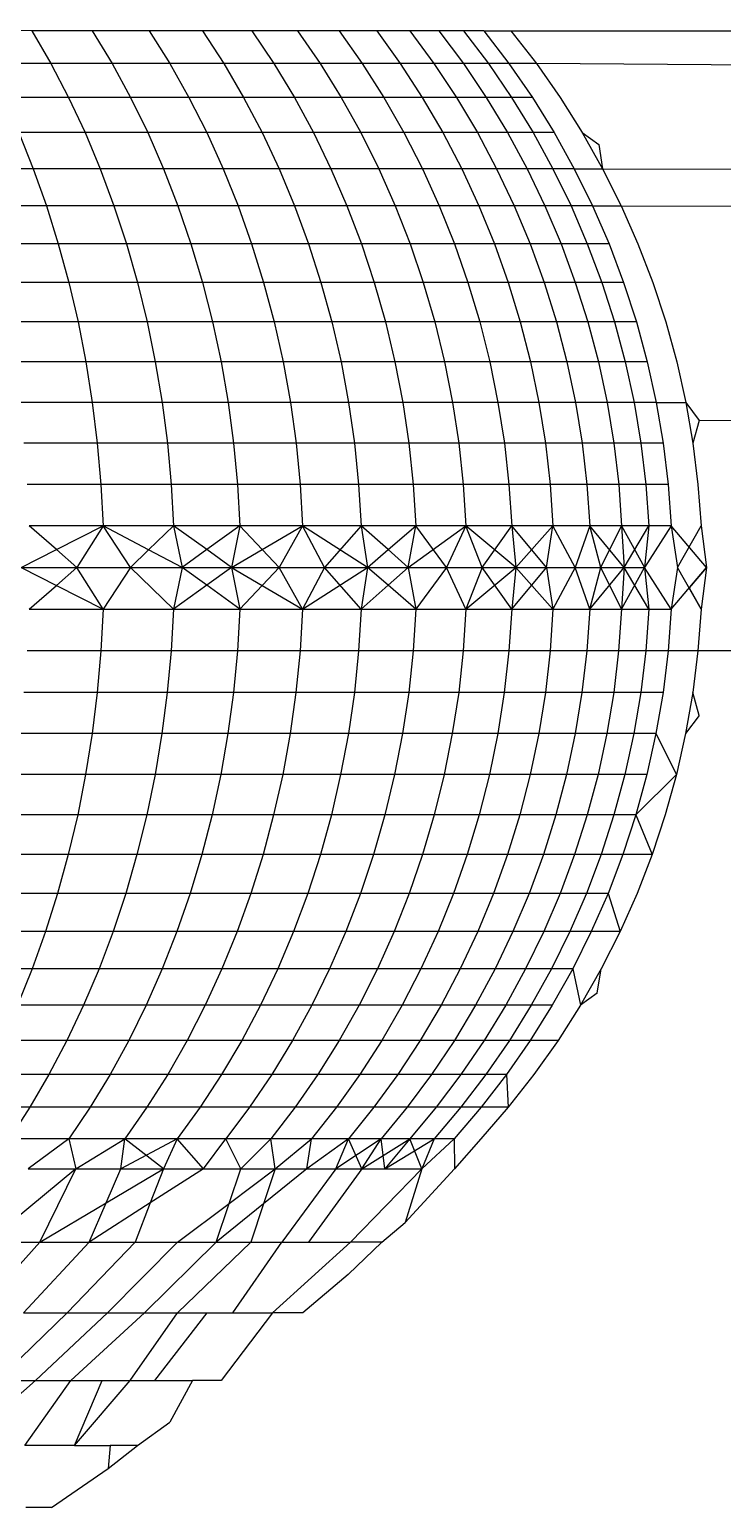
# Model space of a CAD drawing. Header units: inches. Extents: x 17 to 4615, y 5 to 3256.
# Drawn here: x 1644.544 to 1645.445, y 2594.631 to 2596.552 of the extents above; entities that cross this region are included whole.
import ezdxf

# ---------------------------------------------------------------- set-up
doc = ezdxf.new("R2010")
doc.units = ezdxf.units.IN
doc.header["$MEASUREMENT"] = 0

msp = doc.modelspace()

# ---------------------------------------------------------------- linework, layer by layer
for p, q in [((1644.5475, 2596.5505), (1644.4824, 2596.5523)), ((1644.5475, 2596.5505), (1644.5721, 2596.508)), ((1644.626, 2596.5505), (1644.5475, 2596.5505)), ((1644.626, 2596.5505), (1644.6517, 2596.508)), ((1644.7, 2596.5505), (1644.626, 2596.5505)), ((1644.7, 2596.5505), (1644.7266, 2596.508)), ((1644.7692, 2596.5505), (1644.7, 2596.5505)), ((1644.7692, 2596.5505), (1644.7968, 2596.508)), ((1644.8335, 2596.5505), (1644.7692, 2596.5505)), ((1644.8335, 2596.5505), (1644.862, 2596.508)), ((1644.8928, 2596.5505), (1644.8335, 2596.5505)), ((1644.8928, 2596.5505), (1644.9221, 2596.508)), ((1644.9468, 2596.5505), (1644.8928, 2596.5505)), ((1644.9468, 2596.5505), (1644.9768, 2596.508)), ((1644.9956, 2596.5505), (1644.9468, 2596.5505)), ((1644.9956, 2596.5505), (1645.0262, 2596.508)), ((1645.0388, 2596.5505), (1644.9956, 2596.5505)), ((1645.0388, 2596.5505), (1645.0701, 2596.508)), ((1645.0765, 2596.5505), (1645.0388, 2596.5505)), ((1645.0765, 2596.5505), (1645.1083, 2596.508)), ((1645.1086, 2596.5505), (1645.0765, 2596.5505)), ((1645.1086, 2596.5505), (1645.1408, 2596.508)), ((1645.135, 2596.5505), (1645.1086, 2596.5505)), ((1645.135, 2596.5505), (1645.1675, 2596.508)), ((1645.135, 2596.5505), (1645.1702, 2596.5505)), ((1645.1702, 2596.5505), (1647.6324, 2596.5523)), ((1645.1702, 2596.5505), (1645.2033, 2596.508)), ((1644.5721, 2596.508), (1644.488, 2596.508)), ((1644.5721, 2596.508), (1644.5951, 2596.4639)), ((1644.6517, 2596.508), (1644.5721, 2596.508)), ((1644.6517, 2596.508), (1644.6757, 2596.4639)), ((1644.7266, 2596.508), (1644.6517, 2596.508)), ((1644.7266, 2596.508), (1644.7516, 2596.4639)), ((1644.7968, 2596.508), (1644.7266, 2596.508)), ((1644.7968, 2596.508), (1644.8226, 2596.4639)), ((1644.862, 2596.508), (1644.7968, 2596.508)), ((1644.862, 2596.508), (1644.8886, 2596.4639)), ((1644.9221, 2596.508), (1644.862, 2596.508)), ((1644.9221, 2596.508), (1644.9494, 2596.4639)), ((1644.9768, 2596.508), (1644.9221, 2596.508)), ((1644.9768, 2596.508), (1645.0049, 2596.4639)), ((1645.0262, 2596.508), (1644.9768, 2596.508)), ((1645.0262, 2596.508), (1645.0549, 2596.4639)), ((1645.0701, 2596.508), (1645.0262, 2596.508)), ((1645.0701, 2596.508), (1645.0993, 2596.4639)), ((1645.1083, 2596.508), (1645.0701, 2596.508)), ((1645.1083, 2596.508), (1645.138, 2596.4639)), ((1645.1408, 2596.508), (1645.1083, 2596.508)), ((1645.1408, 2596.508), (1645.1709, 2596.4639)), ((1645.1675, 2596.508), (1645.1408, 2596.508)), ((1645.1675, 2596.508), (1645.198, 2596.4639)), ((1645.2033, 2596.508), (1645.1675, 2596.508)), ((1645.2033, 2596.508), (1645.2342, 2596.4639)), ((1647.6324, 2596.4914), (1645.2033, 2596.508)), ((1644.5951, 2596.4639), (1644.51, 2596.4639)), ((1644.5951, 2596.4639), (1644.6165, 2596.4183)), ((1644.6757, 2596.4639), (1644.5951, 2596.4639)), ((1644.6757, 2596.4639), (1644.698, 2596.4183)), ((1644.7516, 2596.4639), (1644.6757, 2596.4639)), ((1644.7516, 2596.4639), (1644.7748, 2596.4183)), ((1644.8226, 2596.4639), (1644.7516, 2596.4639)), ((1644.8226, 2596.4639), (1644.8466, 2596.4183)), ((1644.8886, 2596.4639), (1644.8226, 2596.4639)), ((1644.8886, 2596.4639), (1644.9134, 2596.4183)), ((1644.9494, 2596.4639), (1644.8886, 2596.4639)), ((1644.9494, 2596.4639), (1644.9749, 2596.4183)), ((1645.0049, 2596.4639), (1644.9494, 2596.4639)), ((1645.0049, 2596.4639), (1645.031, 2596.4183)), ((1645.0549, 2596.4639), (1645.0049, 2596.4639)), ((1645.0549, 2596.4639), (1645.0816, 2596.4183)), ((1645.0993, 2596.4639), (1645.0549, 2596.4639)), ((1645.0993, 2596.4639), (1645.1265, 2596.4183)), ((1645.138, 2596.4639), (1645.0993, 2596.4639)), ((1645.138, 2596.4639), (1645.1657, 2596.4183)), ((1645.1709, 2596.4639), (1645.138, 2596.4639)), ((1645.1709, 2596.4639), (1645.199, 2596.4183)), ((1645.198, 2596.4639), (1645.1709, 2596.4639)), ((1645.198, 2596.4639), (1645.2263, 2596.4183)), ((1645.2342, 2596.4639), (1645.2629, 2596.4183)), ((1644.5304, 2596.4183), (1644.5492, 2596.3713)), ((1644.6165, 2596.4183), (1644.5304, 2596.4183)), ((1644.6165, 2596.4183), (1644.6361, 2596.3713)), ((1644.698, 2596.4183), (1644.6165, 2596.4183)), ((1644.698, 2596.4183), (1644.7185, 2596.3713)), ((1644.7748, 2596.4183), (1644.698, 2596.4183)), ((1644.7748, 2596.4183), (1644.7961, 2596.3713)), ((1644.8466, 2596.4183), (1644.7748, 2596.4183)), ((1644.8466, 2596.4183), (1644.8687, 2596.3713)), ((1644.9134, 2596.4183), (1644.8466, 2596.4183)), ((1644.9134, 2596.4183), (1644.9362, 2596.3713)), ((1644.9749, 2596.4183), (1644.9134, 2596.4183)), ((1644.9749, 2596.4183), (1644.9984, 2596.3713)), ((1645.031, 2596.4183), (1644.9749, 2596.4183)), ((1645.031, 2596.4183), (1645.0551, 2596.3713)), ((1645.0816, 2596.4183), (1645.031, 2596.4183)), ((1645.0816, 2596.4183), (1645.1062, 2596.3713)), ((1645.1265, 2596.4183), (1645.0816, 2596.4183)), ((1645.1265, 2596.4183), (1645.1515, 2596.3713)), ((1645.1657, 2596.4183), (1645.1265, 2596.4183)), ((1645.1657, 2596.4183), (1645.1911, 2596.3713)), ((1645.199, 2596.4183), (1645.1657, 2596.4183)), ((1645.199, 2596.4183), (1645.2247, 2596.3713)), ((1645.2263, 2596.4183), (1645.199, 2596.4183)), ((1645.2263, 2596.4183), (1645.2524, 2596.3713)), ((1645.2629, 2596.4183), (1645.2893, 2596.3713)), ((1645.2629, 2596.4183), (1645.2843, 2596.4028)), ((1645.2843, 2596.4028), (1645.2893, 2596.3713)), ((1644.5492, 2596.3713), (1644.4579, 2596.3713)), ((1644.5492, 2596.3713), (1644.5664, 2596.3232)), ((1644.6361, 2596.3713), (1644.5492, 2596.3713)), ((1644.6361, 2596.3713), (1644.6541, 2596.3232)), ((1644.7185, 2596.3713), (1644.6361, 2596.3713)), ((1644.7185, 2596.3713), (1644.7373, 2596.3232)), ((1644.7961, 2596.3713), (1644.7185, 2596.3713)), ((1644.7961, 2596.3713), (1644.8156, 2596.3232)), ((1644.8687, 2596.3713), (1644.7961, 2596.3713)), ((1644.8687, 2596.3713), (1644.8889, 2596.3232)), ((1644.9362, 2596.3713), (1644.8687, 2596.3713)), ((1644.9362, 2596.3713), (1644.957, 2596.3232)), ((1644.9984, 2596.3713), (1644.9362, 2596.3713)), ((1644.9984, 2596.3713), (1645.0198, 2596.3232)), ((1645.0551, 2596.3713), (1644.9984, 2596.3713)), ((1645.0551, 2596.3713), (1645.077, 2596.3232)), ((1645.1062, 2596.3713), (1645.0551, 2596.3713)), ((1645.1062, 2596.3713), (1645.1286, 2596.3232)), ((1645.1515, 2596.3713), (1645.1062, 2596.3713)), ((1645.1515, 2596.3713), (1645.1744, 2596.3232)), ((1645.1911, 2596.3713), (1645.1515, 2596.3713)), ((1645.1911, 2596.3713), (1645.2143, 2596.3232)), ((1645.2247, 2596.3713), (1645.1911, 2596.3713)), ((1645.2247, 2596.3713), (1645.2483, 2596.3232)), ((1645.2524, 2596.3713), (1645.2247, 2596.3713)), ((1645.2524, 2596.3713), (1645.2762, 2596.3232)), ((1645.2524, 2596.3713), (1645.2893, 2596.3713)), ((1645.2893, 2596.3713), (1645.3135, 2596.3232)), ((1645.2893, 2596.3713), (1647.6324, 2596.3646)), ((1644.5664, 2596.3232), (1644.4742, 2596.3232)), ((1644.5664, 2596.3232), (1644.5818, 2596.2738)), ((1644.6541, 2596.3232), (1644.5664, 2596.3232)), ((1644.6541, 2596.3232), (1644.6703, 2596.2738)), ((1644.7373, 2596.3232), (1644.6541, 2596.3232)), ((1644.7373, 2596.3232), (1644.7542, 2596.2738)), ((1644.8156, 2596.3232), (1644.7373, 2596.3232)), ((1644.8156, 2596.3232), (1644.8331, 2596.2738)), ((1644.8889, 2596.3232), (1644.8156, 2596.3232)), ((1644.8889, 2596.3232), (1644.9071, 2596.2738)), ((1644.957, 2596.3232), (1644.8889, 2596.3232)), ((1644.957, 2596.3232), (1644.9757, 2596.2738)), ((1645.0198, 2596.3232), (1644.957, 2596.3232)), ((1645.0198, 2596.3232), (1645.039, 2596.2738)), ((1645.077, 2596.3232), (1645.0198, 2596.3232)), ((1645.077, 2596.3232), (1645.0968, 2596.2738)), ((1645.1286, 2596.3232), (1645.077, 2596.3232)), ((1645.1286, 2596.3232), (1645.1488, 2596.2738)), ((1645.1744, 2596.3232), (1645.1286, 2596.3232)), ((1645.1744, 2596.3232), (1645.195, 2596.2738)), ((1645.2143, 2596.3232), (1645.1744, 2596.3232)), ((1645.2143, 2596.3232), (1645.2352, 2596.2738)), ((1645.2483, 2596.3232), (1645.2143, 2596.3232)), ((1645.2483, 2596.3232), (1645.2694, 2596.2738)), ((1645.2762, 2596.3232), (1645.2483, 2596.3232)), ((1645.2762, 2596.3232), (1645.2976, 2596.2738)), ((1645.2762, 2596.3232), (1645.3135, 2596.3232)), ((1645.3135, 2596.3232), (1645.3352, 2596.2738)), ((1645.3135, 2596.3232), (1647.6324, 2596.318)), ((1644.5818, 2596.2738), (1644.4888, 2596.2738)), ((1644.5818, 2596.2738), (1644.5955, 2596.2235)), ((1644.6703, 2596.2738), (1644.5818, 2596.2738)), ((1644.6703, 2596.2738), (1644.6847, 2596.2235)), ((1644.7542, 2596.2738), (1644.6703, 2596.2738)), ((1644.7542, 2596.2738), (1644.7692, 2596.2235)), ((1644.8331, 2596.2738), (1644.7542, 2596.2738)), ((1644.8331, 2596.2738), (1644.8487, 2596.2235)), ((1644.9071, 2596.2738), (1644.8331, 2596.2738)), ((1644.9071, 2596.2738), (1644.9232, 2596.2235)), ((1644.9757, 2596.2738), (1644.9071, 2596.2738)), ((1644.9757, 2596.2738), (1644.9924, 2596.2235)), ((1645.039, 2596.2738), (1644.9757, 2596.2738)), ((1645.039, 2596.2738), (1645.0561, 2596.2235)), ((1645.0968, 2596.2738), (1645.039, 2596.2738)), ((1645.0968, 2596.2738), (1645.1143, 2596.2235)), ((1645.1488, 2596.2738), (1645.0968, 2596.2738)), ((1645.1488, 2596.2738), (1645.1667, 2596.2235)), ((1645.195, 2596.2738), (1645.1488, 2596.2738)), ((1645.195, 2596.2738), (1645.2132, 2596.2235)), ((1645.2352, 2596.2738), (1645.195, 2596.2738)), ((1645.2352, 2596.2738), (1645.2538, 2596.2235)), ((1645.2694, 2596.2738), (1645.2352, 2596.2738)), ((1645.2694, 2596.2738), (1645.2883, 2596.2235)), ((1645.2976, 2596.2738), (1645.2694, 2596.2738)), ((1645.2976, 2596.2738), (1645.3166, 2596.2235)), ((1645.3352, 2596.2738), (1645.3546, 2596.2235)), ((1644.5955, 2596.2235), (1644.5019, 2596.2235)), ((1644.5955, 2596.2235), (1644.6075, 2596.1723)), ((1644.6847, 2596.2235), (1644.5955, 2596.2235)), ((1644.6847, 2596.2235), (1644.6972, 2596.1723)), ((1644.7692, 2596.2235), (1644.6847, 2596.2235)), ((1644.7692, 2596.2235), (1644.7823, 2596.1723)), ((1644.8487, 2596.2235), (1644.7692, 2596.2235)), ((1644.8487, 2596.2235), (1644.8623, 2596.1723)), ((1644.9232, 2596.2235), (1644.8487, 2596.2235)), ((1644.9232, 2596.2235), (1644.9373, 2596.1723)), ((1644.9924, 2596.2235), (1644.9232, 2596.2235)), ((1644.9924, 2596.2235), (1645.0069, 2596.1723)), ((1645.0561, 2596.2235), (1644.9924, 2596.2235)), ((1645.0561, 2596.2235), (1645.0711, 2596.1723)), ((1645.1143, 2596.2235), (1645.0561, 2596.2235)), ((1645.1143, 2596.2235), (1645.1296, 2596.1723)), ((1645.1667, 2596.2235), (1645.1143, 2596.2235)), ((1645.1667, 2596.2235), (1645.1823, 2596.1723)), ((1645.2132, 2596.2235), (1645.1667, 2596.2235)), ((1645.2132, 2596.2235), (1645.2292, 2596.1723)), ((1645.2538, 2596.2235), (1645.2132, 2596.2235)), ((1645.2538, 2596.2235), (1645.27, 2596.1723)), ((1645.2883, 2596.2235), (1645.2538, 2596.2235)), ((1645.2883, 2596.2235), (1645.3047, 2596.1723)), ((1645.3166, 2596.2235), (1645.2883, 2596.2235)), ((1645.3166, 2596.2235), (1645.3332, 2596.1723)), ((1645.3546, 2596.2235), (1645.3714, 2596.1723)), ((1644.6075, 2596.1723), (1644.5133, 2596.1723)), ((1644.6075, 2596.1723), (1644.6177, 2596.1203)), ((1644.6972, 2596.1723), (1644.6075, 2596.1723)), ((1644.6972, 2596.1723), (1644.7079, 2596.1203)), ((1644.7823, 2596.1723), (1644.6972, 2596.1723)), ((1644.7823, 2596.1723), (1644.7934, 2596.1203)), ((1644.8623, 2596.1723), (1644.7823, 2596.1723)), ((1644.8623, 2596.1723), (1644.8739, 2596.1203)), ((1644.9373, 2596.1723), (1644.8623, 2596.1723)), ((1644.9373, 2596.1723), (1644.9493, 2596.1203)), ((1645.0069, 2596.1723), (1644.9373, 2596.1723)), ((1645.0069, 2596.1723), (1645.0193, 2596.1203)), ((1645.0711, 2596.1723), (1645.0069, 2596.1723)), ((1645.0711, 2596.1723), (1645.0838, 2596.1203)), ((1645.1296, 2596.1723), (1645.0711, 2596.1723)), ((1645.1296, 2596.1723), (1645.1426, 2596.1203)), ((1645.1823, 2596.1723), (1645.1296, 2596.1723)), ((1645.1823, 2596.1723), (1645.1956, 2596.1203)), ((1645.2292, 2596.1723), (1645.1823, 2596.1723)), ((1645.2292, 2596.1723), (1645.2427, 2596.1203)), ((1645.27, 2596.1723), (1645.2292, 2596.1723)), ((1645.27, 2596.1723), (1645.2838, 2596.1203)), ((1645.3047, 2596.1723), (1645.27, 2596.1723)), ((1645.3047, 2596.1723), (1645.3187, 2596.1203)), ((1645.3332, 2596.1723), (1645.3047, 2596.1723)), ((1645.3332, 2596.1723), (1645.3473, 2596.1203)), ((1645.3714, 2596.1723), (1645.3857, 2596.1203)), ((1644.6177, 2596.1203), (1644.5229, 2596.1203)), ((1644.6177, 2596.1203), (1644.626, 2596.0677)), ((1644.7079, 2596.1203), (1644.6177, 2596.1203)), ((1644.7079, 2596.1203), (1644.7167, 2596.0677)), ((1644.7934, 2596.1203), (1644.7079, 2596.1203)), ((1644.7934, 2596.1203), (1644.8025, 2596.0677)), ((1644.8739, 2596.1203), (1644.7934, 2596.1203)), ((1644.8739, 2596.1203), (1644.8834, 2596.0677)), ((1644.9493, 2596.1203), (1644.8739, 2596.1203)), ((1644.9493, 2596.1203), (1644.9591, 2596.0677)), ((1645.0193, 2596.1203), (1644.9493, 2596.1203)), ((1645.0193, 2596.1203), (1645.0294, 2596.0677)), ((1645.0838, 2596.1203), (1645.0193, 2596.1203)), ((1645.0838, 2596.1203), (1645.0942, 2596.0677)), ((1645.1426, 2596.1203), (1645.0838, 2596.1203)), ((1645.1426, 2596.1203), (1645.1533, 2596.0677)), ((1645.1956, 2596.1203), (1645.1426, 2596.1203)), ((1645.1956, 2596.1203), (1645.2066, 2596.0677)), ((1645.2427, 2596.1203), (1645.1956, 2596.1203)), ((1645.2427, 2596.1203), (1645.2539, 2596.0677)), ((1645.2838, 2596.1203), (1645.2427, 2596.1203)), ((1645.2838, 2596.1203), (1645.2951, 2596.0677)), ((1645.3187, 2596.1203), (1645.2838, 2596.1203)), ((1645.3187, 2596.1203), (1645.3301, 2596.0677)), ((1645.3473, 2596.1203), (1645.3187, 2596.1203)), ((1645.3473, 2596.1203), (1645.3589, 2596.0677)), ((1645.3857, 2596.1203), (1645.3975, 2596.0677)), ((1644.626, 2596.0677), (1644.5308, 2596.0677)), ((1644.626, 2596.0677), (1644.6325, 2596.0145)), ((1644.7167, 2596.0677), (1644.626, 2596.0677)), ((1644.7167, 2596.0677), (1644.7235, 2596.0145)), ((1644.8025, 2596.0677), (1644.7167, 2596.0677)), ((1644.8025, 2596.0677), (1644.8096, 2596.0145)), ((1644.8834, 2596.0677), (1644.8025, 2596.0677)), ((1644.8834, 2596.0677), (1644.8908, 2596.0145)), ((1644.9591, 2596.0677), (1644.8834, 2596.0677)), ((1644.9591, 2596.0677), (1644.9667, 2596.0145)), ((1645.0294, 2596.0677), (1644.9591, 2596.0677)), ((1645.0294, 2596.0677), (1645.0373, 2596.0145)), ((1645.0942, 2596.0677), (1645.0294, 2596.0677)), ((1645.0942, 2596.0677), (1645.1023, 2596.0145)), ((1645.1533, 2596.0677), (1645.0942, 2596.0677)), ((1645.1533, 2596.0677), (1645.1616, 2596.0145)), ((1645.2066, 2596.0677), (1645.1533, 2596.0677)), ((1645.2066, 2596.0677), (1645.2151, 2596.0145)), ((1645.2539, 2596.0677), (1645.2066, 2596.0677)), ((1645.2539, 2596.0677), (1645.2625, 2596.0145)), ((1645.2951, 2596.0677), (1645.2539, 2596.0677)), ((1645.2951, 2596.0677), (1645.3039, 2596.0145)), ((1645.3301, 2596.0677), (1645.2951, 2596.0677)), ((1645.3301, 2596.0677), (1645.3391, 2596.0145)), ((1645.3589, 2596.0677), (1645.3301, 2596.0677)), ((1645.3589, 2596.0677), (1645.368, 2596.0145)), ((1645.3589, 2596.0677), (1645.3975, 2596.0677)), ((1645.3975, 2596.0677), (1645.4067, 2596.0145)), ((1645.3975, 2596.0677), (1645.4148, 2596.0441)), ((1645.4148, 2596.0441), (1645.4067, 2596.0145)), ((1645.4148, 2596.0441), (1647.6324, 2596.0585)), ((1644.6325, 2596.0145), (1644.537, 2596.0145)), ((1644.6325, 2596.0145), (1644.6372, 2595.961)), ((1644.7235, 2596.0145), (1644.6325, 2596.0145)), ((1644.7235, 2596.0145), (1644.7284, 2595.961)), ((1644.8096, 2596.0145), (1644.7235, 2596.0145)), ((1644.8096, 2596.0145), (1644.8148, 2595.961)), ((1644.8908, 2596.0145), (1644.8096, 2596.0145)), ((1644.8908, 2596.0145), (1644.8961, 2595.961)), ((1644.9667, 2596.0145), (1644.8908, 2596.0145)), ((1644.9667, 2596.0145), (1644.9722, 2595.961)), ((1645.0373, 2596.0145), (1644.9667, 2596.0145)), ((1645.0373, 2596.0145), (1645.043, 2595.961)), ((1645.1023, 2596.0145), (1645.0373, 2596.0145)), ((1645.1023, 2596.0145), (1645.1081, 2595.961)), ((1645.1616, 2596.0145), (1645.1023, 2596.0145)), ((1645.1616, 2596.0145), (1645.1676, 2595.961)), ((1645.2151, 2596.0145), (1645.1616, 2596.0145)), ((1645.2151, 2596.0145), (1645.2212, 2595.961)), ((1645.2625, 2596.0145), (1645.2151, 2596.0145)), ((1645.2625, 2596.0145), (1645.2687, 2595.961)), ((1645.3039, 2596.0145), (1645.2625, 2596.0145)), ((1645.3039, 2596.0145), (1645.3102, 2595.961)), ((1645.3391, 2596.0145), (1645.3039, 2596.0145)), ((1645.3391, 2596.0145), (1645.3455, 2595.961)), ((1645.368, 2596.0145), (1645.3391, 2596.0145)), ((1645.368, 2596.0145), (1645.3745, 2595.961)), ((1645.4067, 2596.0145), (1645.4132, 2595.961)), ((1644.6372, 2595.961), (1644.5415, 2595.961)), ((1644.6372, 2595.961), (1644.64, 2595.9072)), ((1644.7284, 2595.961), (1644.6372, 2595.961)), ((1644.7284, 2595.961), (1644.7313, 2595.9072)), ((1644.8148, 2595.961), (1644.7284, 2595.961)), ((1644.8148, 2595.961), (1644.8178, 2595.9072)), ((1644.8961, 2595.961), (1644.8148, 2595.961)), ((1644.8961, 2595.961), (1644.8993, 2595.9072)), ((1644.9722, 2595.961), (1644.8961, 2595.961)), ((1644.9722, 2595.961), (1644.9755, 2595.9072)), ((1645.043, 2595.961), (1644.9722, 2595.961)), ((1645.043, 2595.961), (1645.0464, 2595.9072)), ((1645.1081, 2595.961), (1645.043, 2595.961)), ((1645.1081, 2595.961), (1645.1116, 2595.9072)), ((1645.1676, 2595.961), (1645.1081, 2595.961)), ((1645.1676, 2595.961), (1645.1712, 2595.9072)), ((1645.2212, 2595.961), (1645.1676, 2595.961)), ((1645.2212, 2595.961), (1645.2248, 2595.9072)), ((1645.2687, 2595.961), (1645.2212, 2595.961)), ((1645.2687, 2595.961), (1645.2725, 2595.9072)), ((1645.3102, 2595.961), (1645.2687, 2595.961)), ((1645.3102, 2595.961), (1645.314, 2595.9072)), ((1645.3455, 2595.961), (1645.3102, 2595.961)), ((1645.3455, 2595.961), (1645.3493, 2595.9072)), ((1645.3745, 2595.961), (1645.3455, 2595.961)), ((1645.3745, 2595.961), (1645.3783, 2595.9072)), ((1645.4132, 2595.961), (1645.4172, 2595.9072)), ((1644.64, 2595.9072), (1644.5441, 2595.9072)), ((1644.5793, 2595.8764), (1644.5441, 2595.9072)), ((1644.5793, 2595.8764), (1644.64, 2595.9072)), ((1644.64, 2595.9072), (1644.6058, 2595.8533)), ((1644.7313, 2595.9072), (1644.64, 2595.9072)), ((1644.6755, 2595.8533), (1644.64, 2595.9072)), ((1644.6992, 2595.8761), (1644.64, 2595.9072)), ((1644.6992, 2595.8761), (1644.7313, 2595.9072)), ((1644.8178, 2595.9072), (1644.7313, 2595.9072)), ((1644.7313, 2595.9072), (1644.7426, 2595.8533)), ((1644.7747, 2595.8763), (1644.7313, 2595.9072)), ((1644.8178, 2595.9072), (1644.7747, 2595.8763)), ((1644.8178, 2595.9072), (1644.8071, 2595.8533)), ((1644.8071, 2595.8533), (1644.8993, 2595.9072)), ((1644.8993, 2595.9072), (1644.8178, 2595.9072)), ((1644.8178, 2595.9072), (1644.8688, 2595.8533)), ((1644.8993, 2595.9072), (1644.8688, 2595.8533)), ((1644.9755, 2595.9072), (1644.8993, 2595.9072)), ((1644.9276, 2595.8533), (1644.8993, 2595.9072)), ((1644.9835, 2595.8533), (1644.8993, 2595.9072)), ((1644.9755, 2595.9072), (1644.9276, 2595.8533)), ((1645.0464, 2595.9072), (1644.9755, 2595.9072)), ((1644.9755, 2595.9072), (1644.9835, 2595.8533)), ((1645.0104, 2595.8763), (1644.9755, 2595.9072)), ((1645.0104, 2595.8763), (1645.0464, 2595.9072)), ((1645.0364, 2595.8533), (1645.0464, 2595.9072)), ((1645.0364, 2595.8533), (1645.1116, 2595.9072)), ((1645.1116, 2595.9072), (1645.0464, 2595.9072)), ((1645.0862, 2595.8533), (1645.0464, 2595.9072)), ((1645.1116, 2595.9072), (1645.0862, 2595.8533)), ((1645.1712, 2595.9072), (1645.1116, 2595.9072)), ((1645.1328, 2595.8533), (1645.1116, 2595.9072)), ((1645.1763, 2595.8533), (1645.1116, 2595.9072)), ((1645.1328, 2595.8533), (1645.1712, 2595.9072)), ((1645.2248, 2595.9072), (1645.1712, 2595.9072)), ((1645.1712, 2595.9072), (1645.1763, 2595.8533)), ((1645.2165, 2595.8533), (1645.1712, 2595.9072)), ((1645.1763, 2595.8533), (1645.2248, 2595.9072)), ((1645.2165, 2595.8533), (1645.2248, 2595.9072)), ((1645.2725, 2595.9072), (1645.2248, 2595.9072)), ((1645.2534, 2595.8533), (1645.2248, 2595.9072)), ((1645.2725, 2595.9072), (1645.2534, 2595.8533)), ((1645.314, 2595.9072), (1645.2725, 2595.9072)), ((1645.3171, 2595.8533), (1645.2725, 2595.9072)), ((1645.2869, 2595.8533), (1645.2725, 2595.9072)), ((1645.2869, 2595.8533), (1645.314, 2595.9072)), ((1645.3493, 2595.9072), (1645.314, 2595.9072)), ((1645.314, 2595.9072), (1645.3171, 2595.8533)), ((1645.314, 2595.9072), (1645.3437, 2595.8533)), ((1645.3171, 2595.8533), (1645.3493, 2595.9072)), ((1645.3493, 2595.9072), (1645.3437, 2595.8533)), ((1645.3783, 2595.9072), (1645.3437, 2595.8533)), ((1645.3783, 2595.9072), (1645.3493, 2595.9072)), ((1645.3783, 2595.9072), (1645.3866, 2595.8533)), ((1645.4243, 2595.8533), (1645.3783, 2595.9072)), ((1645.3866, 2595.8533), (1645.4172, 2595.9072)), ((1645.4172, 2595.9072), (1645.4243, 2595.8533)), ((1644.5336, 2595.8533), (1644.5793, 2595.8764)), ((1644.6058, 2595.8533), (1644.5793, 2595.8764)), ((1644.6755, 2595.8533), (1644.6992, 2595.8761)), ((1644.7426, 2595.8533), (1644.6992, 2595.8761)), ((1644.7747, 2595.8763), (1644.7426, 2595.8533)), ((1644.8071, 2595.8533), (1644.7747, 2595.8763)), ((1644.9835, 2595.8533), (1645.0104, 2595.8763)), ((1645.0364, 2595.8533), (1645.0104, 2595.8763)), ((1644.5336, 2595.8533), (1644.6058, 2595.8533)), ((1644.5336, 2595.8533), (1644.5793, 2595.8299)), ((1644.5793, 2595.8299), (1644.6058, 2595.8533)), ((1644.64, 2595.7989), (1644.6058, 2595.8533)), ((1644.6058, 2595.8533), (1644.6755, 2595.8533)), ((1644.6755, 2595.8533), (1644.64, 2595.7989)), ((1644.7313, 2595.7989), (1644.6755, 2595.8533)), ((1644.6755, 2595.8533), (1644.7426, 2595.8533)), ((1644.7426, 2595.8533), (1644.7313, 2595.7989)), ((1644.7426, 2595.8533), (1644.8071, 2595.8533)), ((1644.7747, 2595.8301), (1644.7426, 2595.8533)), ((1644.8071, 2595.8533), (1644.7747, 2595.8301)), ((1644.8071, 2595.8533), (1644.8178, 2595.7989)), ((1644.8071, 2595.8533), (1644.8688, 2595.8533)), ((1644.8071, 2595.8533), (1644.8993, 2595.7989)), ((1644.8178, 2595.7989), (1644.8688, 2595.8533)), ((1644.8993, 2595.7989), (1644.8688, 2595.8533)), ((1644.8688, 2595.8533), (1644.9276, 2595.8533)), ((1644.9276, 2595.8533), (1644.8993, 2595.7989)), ((1644.8993, 2595.7989), (1644.9835, 2595.8533)), ((1644.9276, 2595.8533), (1644.9835, 2595.8533)), ((1644.9755, 2595.7989), (1644.9276, 2595.8533)), ((1644.9835, 2595.8533), (1644.9755, 2595.7989)), ((1644.9835, 2595.8533), (1645.0364, 2595.8533)), ((1645.0104, 2595.83), (1644.9835, 2595.8533)), ((1645.0104, 2595.83), (1645.0364, 2595.8533)), ((1645.0364, 2595.8533), (1645.0464, 2595.7989)), ((1645.0364, 2595.8533), (1645.0862, 2595.8533)), ((1645.0862, 2595.8533), (1645.0464, 2595.7989)), ((1645.1116, 2595.7989), (1645.0862, 2595.8533)), ((1645.0862, 2595.8533), (1645.1328, 2595.8533)), ((1645.1328, 2595.8533), (1645.1116, 2595.7989)), ((1645.1116, 2595.7989), (1645.1763, 2595.8533)), ((1645.1328, 2595.8533), (1645.1763, 2595.8533)), ((1645.1712, 2595.7989), (1645.1328, 2595.8533)), ((1645.1763, 2595.8533), (1645.1712, 2595.7989)), ((1645.1712, 2595.7989), (1645.2165, 2595.8533)), ((1645.1763, 2595.8533), (1645.2165, 2595.8533)), ((1645.2248, 2595.7989), (1645.1763, 2595.8533)), ((1645.2165, 2595.8533), (1645.2248, 2595.7989)), ((1645.2165, 2595.8533), (1645.2534, 2595.8533)), ((1645.2534, 2595.8533), (1645.2248, 2595.7989)), ((1645.2725, 2595.7989), (1645.2534, 2595.8533)), ((1645.2534, 2595.8533), (1645.2869, 2595.8533)), ((1645.2725, 2595.7989), (1645.2869, 2595.8533)), ((1645.2725, 2595.7989), (1645.3171, 2595.8533)), ((1645.2869, 2595.8533), (1645.3171, 2595.8533)), ((1645.314, 2595.7989), (1645.2869, 2595.8533)), ((1645.3171, 2595.8533), (1645.314, 2595.7989)), ((1645.314, 2595.7989), (1645.3437, 2595.8533)), ((1645.3171, 2595.8533), (1645.3437, 2595.8533)), ((1645.3493, 2595.7989), (1645.3171, 2595.8533)), ((1645.3437, 2595.8533), (1645.3493, 2595.7989)), ((1645.3783, 2595.7989), (1645.3437, 2595.8533)), ((1645.3866, 2595.8533), (1645.3783, 2595.7989)), ((1645.3783, 2595.7989), (1645.4243, 2595.8533)), ((1645.4172, 2595.7989), (1645.3866, 2595.8533)), ((1645.4243, 2595.8533), (1645.4017, 2595.8265)), ((1645.4243, 2595.8533), (1645.4172, 2595.7989)), ((1644.5441, 2595.7989), (1644.5793, 2595.8299)), ((1644.5793, 2595.8299), (1644.64, 2595.7989)), ((1644.7747, 2595.8301), (1644.7313, 2595.7989)), ((1644.8178, 2595.7989), (1644.7747, 2595.8301)), ((1644.9755, 2595.7989), (1645.0104, 2595.83)), ((1645.0464, 2595.7989), (1645.0104, 2595.83)), ((1645.4017, 2595.8265), (1645.4172, 2595.7989)), ((1644.5441, 2595.7989), (1644.64, 2595.7989)), ((1644.64, 2595.7989), (1644.6372, 2595.7447)), ((1644.64, 2595.7989), (1644.7313, 2595.7989)), ((1644.7313, 2595.7989), (1644.7283, 2595.7447)), ((1644.7313, 2595.7989), (1644.8178, 2595.7989)), ((1644.8178, 2595.7989), (1644.8147, 2595.7447)), ((1644.8178, 2595.7989), (1644.8993, 2595.7989)), ((1644.8993, 2595.7989), (1644.896, 2595.7447)), ((1644.8993, 2595.7989), (1644.9755, 2595.7989)), ((1644.9755, 2595.7989), (1644.9721, 2595.7447)), ((1644.9755, 2595.7989), (1645.0464, 2595.7989)), ((1645.0464, 2595.7989), (1645.0429, 2595.7447)), ((1645.0464, 2595.7989), (1645.1116, 2595.7989)), ((1645.1116, 2595.7989), (1645.1081, 2595.7447)), ((1645.1116, 2595.7989), (1645.1712, 2595.7989)), ((1645.1712, 2595.7989), (1645.1675, 2595.7447)), ((1645.1712, 2595.7989), (1645.2248, 2595.7989)), ((1645.2248, 2595.7989), (1645.2211, 2595.7447)), ((1645.2248, 2595.7989), (1645.2725, 2595.7989)), ((1645.2725, 2595.7989), (1645.2687, 2595.7447)), ((1645.2725, 2595.7989), (1645.314, 2595.7989)), ((1645.314, 2595.7989), (1645.3101, 2595.7447)), ((1645.314, 2595.7989), (1645.3493, 2595.7989)), ((1645.3493, 2595.7989), (1645.3454, 2595.7447)), ((1645.3493, 2595.7989), (1645.3783, 2595.7989)), ((1645.3783, 2595.7989), (1645.3744, 2595.7447)), ((1645.4172, 2595.7989), (1645.4132, 2595.7447)), ((1647.6324, 2595.7523), (1645.4132, 2595.7447)), ((1644.6372, 2595.7447), (1644.5414, 2595.7447)), ((1644.6372, 2595.7447), (1644.6324, 2595.6907)), ((1644.7283, 2595.7447), (1644.6372, 2595.7447)), ((1644.7283, 2595.7447), (1644.7234, 2595.6907)), ((1644.8147, 2595.7447), (1644.7283, 2595.7447)), ((1644.8147, 2595.7447), (1644.8095, 2595.6907)), ((1644.896, 2595.7447), (1644.8147, 2595.7447)), ((1644.896, 2595.7447), (1644.8906, 2595.6907)), ((1644.9721, 2595.7447), (1644.896, 2595.7447)), ((1644.9721, 2595.7447), (1644.9666, 2595.6907)), ((1645.0429, 2595.7447), (1644.9721, 2595.7447)), ((1645.0429, 2595.7447), (1645.0372, 2595.6907)), ((1645.1081, 2595.7447), (1645.0429, 2595.7447)), ((1645.1081, 2595.7447), (1645.1022, 2595.6907)), ((1645.1675, 2595.7447), (1645.1081, 2595.7447)), ((1645.1675, 2595.7447), (1645.1614, 2595.6907)), ((1645.2211, 2595.7447), (1645.1675, 2595.7447)), ((1645.2211, 2595.7447), (1645.2149, 2595.6907)), ((1645.2687, 2595.7447), (1645.2211, 2595.7447)), ((1645.2687, 2595.7447), (1645.2623, 2595.6907)), ((1645.3101, 2595.7447), (1645.2687, 2595.7447)), ((1645.3101, 2595.7447), (1645.3037, 2595.6907)), ((1645.3454, 2595.7447), (1645.3101, 2595.7447)), ((1645.3454, 2595.7447), (1645.3389, 2595.6907)), ((1645.3744, 2595.7447), (1645.3454, 2595.7447)), ((1645.3744, 2595.7447), (1645.3678, 2595.6907)), ((1645.4132, 2595.7447), (1645.3744, 2595.7447)), ((1645.4132, 2595.7447), (1645.4065, 2595.6907)), ((1644.6324, 2595.6907), (1644.5369, 2595.6907)), ((1644.6324, 2595.6907), (1644.6258, 2595.6372)), ((1644.7234, 2595.6907), (1644.6324, 2595.6907)), ((1644.7234, 2595.6907), (1644.7164, 2595.6372)), ((1644.8095, 2595.6907), (1644.7234, 2595.6907)), ((1644.8095, 2595.6907), (1644.8023, 2595.6372)), ((1644.8906, 2595.6907), (1644.8095, 2595.6907)), ((1644.8906, 2595.6907), (1644.8831, 2595.6372)), ((1644.9666, 2595.6907), (1644.8906, 2595.6907)), ((1644.9666, 2595.6907), (1644.9588, 2595.6372)), ((1645.0372, 2595.6907), (1644.9666, 2595.6907)), ((1645.0372, 2595.6907), (1645.0291, 2595.6372)), ((1645.1022, 2595.6907), (1645.0372, 2595.6907)), ((1645.1022, 2595.6907), (1645.0939, 2595.6372)), ((1645.1614, 2595.6907), (1645.1022, 2595.6907)), ((1645.1614, 2595.6907), (1645.153, 2595.6372)), ((1645.2149, 2595.6907), (1645.1614, 2595.6907)), ((1645.2149, 2595.6907), (1645.2062, 2595.6372)), ((1645.2623, 2595.6907), (1645.2149, 2595.6907)), ((1645.2623, 2595.6907), (1645.2535, 2595.6372)), ((1645.3037, 2595.6907), (1645.2623, 2595.6907)), ((1645.3037, 2595.6907), (1645.2947, 2595.6372)), ((1645.3389, 2595.6907), (1645.3037, 2595.6907)), ((1645.3389, 2595.6907), (1645.3298, 2595.6372)), ((1645.3678, 2595.6907), (1645.3389, 2595.6907)), ((1645.3678, 2595.6907), (1645.3586, 2595.6372)), ((1645.4065, 2595.6907), (1645.3972, 2595.6372)), ((1645.4146, 2595.6609), (1645.4065, 2595.6907)), ((1645.4146, 2595.6609), (1645.3972, 2595.6372)), ((1644.6258, 2595.6372), (1644.5306, 2595.6372)), ((1644.6258, 2595.6372), (1644.6173, 2595.5842)), ((1644.7164, 2595.6372), (1644.6258, 2595.6372)), ((1644.7164, 2595.6372), (1644.7075, 2595.5842)), ((1644.8023, 2595.6372), (1644.7164, 2595.6372)), ((1644.8023, 2595.6372), (1644.793, 2595.5842)), ((1644.8831, 2595.6372), (1644.8023, 2595.6372)), ((1644.8831, 2595.6372), (1644.8735, 2595.5842)), ((1644.9588, 2595.6372), (1644.8831, 2595.6372)), ((1644.9588, 2595.6372), (1644.9488, 2595.5842)), ((1645.0291, 2595.6372), (1644.9588, 2595.6372)), ((1645.0291, 2595.6372), (1645.0188, 2595.5842)), ((1645.0939, 2595.6372), (1645.0291, 2595.6372)), ((1645.0939, 2595.6372), (1645.0833, 2595.5842)), ((1645.153, 2595.6372), (1645.0939, 2595.6372)), ((1645.153, 2595.6372), (1645.1421, 2595.5842)), ((1645.2062, 2595.6372), (1645.153, 2595.6372)), ((1645.2062, 2595.6372), (1645.1951, 2595.5842)), ((1645.2535, 2595.6372), (1645.2062, 2595.6372)), ((1645.2535, 2595.6372), (1645.2422, 2595.5842)), ((1645.2947, 2595.6372), (1645.2535, 2595.6372)), ((1645.2947, 2595.6372), (1645.2833, 2595.5842)), ((1645.3298, 2595.6372), (1645.2947, 2595.6372)), ((1645.3298, 2595.6372), (1645.3182, 2595.5842)), ((1645.3586, 2595.6372), (1645.3298, 2595.6372)), ((1645.3586, 2595.6372), (1645.3468, 2595.5842)), ((1645.3586, 2595.6372), (1645.3852, 2595.5842)), ((1645.3972, 2595.6372), (1645.3852, 2595.5842)), ((1644.6173, 2595.5842), (1644.5226, 2595.5842)), ((1644.6173, 2595.5842), (1644.607, 2595.5318)), ((1644.7075, 2595.5842), (1644.6173, 2595.5842)), ((1644.7075, 2595.5842), (1644.6967, 2595.5318)), ((1644.793, 2595.5842), (1644.7075, 2595.5842)), ((1644.793, 2595.5842), (1644.7817, 2595.5318)), ((1644.8735, 2595.5842), (1644.793, 2595.5842)), ((1644.8735, 2595.5842), (1644.8617, 2595.5318)), ((1644.9488, 2595.5842), (1644.8735, 2595.5842)), ((1644.9488, 2595.5842), (1644.9367, 2595.5318)), ((1645.0188, 2595.5842), (1644.9488, 2595.5842)), ((1645.0188, 2595.5842), (1645.0063, 2595.5318)), ((1645.0833, 2595.5842), (1645.0188, 2595.5842)), ((1645.0833, 2595.5842), (1645.0704, 2595.5318)), ((1645.1421, 2595.5842), (1645.0833, 2595.5842)), ((1645.1421, 2595.5842), (1645.1289, 2595.5318)), ((1645.1951, 2595.5842), (1645.1421, 2595.5842)), ((1645.1951, 2595.5842), (1645.1817, 2595.5318)), ((1645.2422, 2595.5842), (1645.1951, 2595.5842)), ((1645.2422, 2595.5842), (1645.2285, 2595.5318)), ((1645.2833, 2595.5842), (1645.2422, 2595.5842)), ((1645.2833, 2595.5842), (1645.2693, 2595.5318)), ((1645.3182, 2595.5842), (1645.2833, 2595.5842)), ((1645.3182, 2595.5842), (1645.304, 2595.5318)), ((1645.3468, 2595.5842), (1645.3182, 2595.5842)), ((1645.3468, 2595.5842), (1645.3325, 2595.5318)), ((1645.3852, 2595.5842), (1645.3325, 2595.5318)), ((1645.3852, 2595.5842), (1645.3707, 2595.5318)), ((1644.607, 2595.5318), (1644.5127, 2595.5318)), ((1644.607, 2595.5318), (1644.5948, 2595.4802)), ((1644.6967, 2595.5318), (1644.607, 2595.5318)), ((1644.6967, 2595.5318), (1644.684, 2595.4802)), ((1644.7817, 2595.5318), (1644.6967, 2595.5318)), ((1644.7817, 2595.5318), (1644.7684, 2595.4802)), ((1644.8617, 2595.5318), (1644.7817, 2595.5318)), ((1644.8617, 2595.5318), (1644.8479, 2595.4802)), ((1644.9367, 2595.5318), (1644.8617, 2595.5318)), ((1644.9367, 2595.5318), (1644.9224, 2595.4802)), ((1645.0063, 2595.5318), (1644.9367, 2595.5318)), ((1645.0063, 2595.5318), (1644.9916, 2595.4802)), ((1645.0704, 2595.5318), (1645.0063, 2595.5318)), ((1645.0704, 2595.5318), (1645.0552, 2595.4802)), ((1645.1289, 2595.5318), (1645.0704, 2595.5318)), ((1645.1289, 2595.5318), (1645.1134, 2595.4802)), ((1645.1817, 2595.5318), (1645.1289, 2595.5318)), ((1645.1817, 2595.5318), (1645.1658, 2595.4802)), ((1645.2285, 2595.5318), (1645.1817, 2595.5318)), ((1645.2285, 2595.5318), (1645.2123, 2595.4802)), ((1645.2693, 2595.5318), (1645.2285, 2595.5318)), ((1645.2693, 2595.5318), (1645.2528, 2595.4802)), ((1645.304, 2595.5318), (1645.2693, 2595.5318)), ((1645.304, 2595.5318), (1645.2873, 2595.4802)), ((1645.3325, 2595.5318), (1645.304, 2595.5318)), ((1645.3325, 2595.5318), (1645.3157, 2595.4802)), ((1645.3325, 2595.5318), (1645.3536, 2595.4802)), ((1645.3707, 2595.5318), (1645.3536, 2595.4802)), ((1644.5948, 2595.4802), (1644.5012, 2595.4802)), ((1644.5948, 2595.4802), (1644.5809, 2595.4295)), ((1644.684, 2595.4802), (1644.5948, 2595.4802)), ((1644.684, 2595.4802), (1644.6694, 2595.4295)), ((1644.7684, 2595.4802), (1644.684, 2595.4802)), ((1644.7684, 2595.4802), (1644.7532, 2595.4295)), ((1644.8479, 2595.4802), (1644.7684, 2595.4802)), ((1644.8479, 2595.4802), (1644.8321, 2595.4295)), ((1644.9224, 2595.4802), (1644.8479, 2595.4802)), ((1644.9224, 2595.4802), (1644.906, 2595.4295)), ((1644.9916, 2595.4802), (1644.9224, 2595.4802)), ((1644.9916, 2595.4802), (1644.9746, 2595.4295)), ((1645.0552, 2595.4802), (1644.9916, 2595.4802)), ((1645.0552, 2595.4802), (1645.0379, 2595.4295)), ((1645.1134, 2595.4802), (1645.0552, 2595.4802)), ((1645.1134, 2595.4802), (1645.0956, 2595.4295)), ((1645.1658, 2595.4802), (1645.1134, 2595.4802)), ((1645.1658, 2595.4802), (1645.1476, 2595.4295)), ((1645.2123, 2595.4802), (1645.1658, 2595.4802)), ((1645.2123, 2595.4802), (1645.1937, 2595.4295)), ((1645.2528, 2595.4802), (1645.2123, 2595.4802)), ((1645.2528, 2595.4802), (1645.234, 2595.4295)), ((1645.2873, 2595.4802), (1645.2528, 2595.4802)), ((1645.2873, 2595.4802), (1645.2682, 2595.4295)), ((1645.3157, 2595.4802), (1645.2873, 2595.4802)), ((1645.3157, 2595.4802), (1645.2963, 2595.4295)), ((1645.3536, 2595.4802), (1645.3157, 2595.4802)), ((1645.3536, 2595.4802), (1645.334, 2595.4295)), ((1644.5809, 2595.4295), (1644.488, 2595.4295)), ((1644.5809, 2595.4295), (1644.5652, 2595.3799)), ((1644.6694, 2595.4295), (1644.5809, 2595.4295)), ((1644.6694, 2595.4295), (1644.6529, 2595.3799)), ((1644.7532, 2595.4295), (1644.6694, 2595.4295)), ((1644.7532, 2595.4295), (1644.736, 2595.3799)), ((1644.8321, 2595.4295), (1644.7532, 2595.4295)), ((1644.8321, 2595.4295), (1644.8143, 2595.3799)), ((1644.906, 2595.4295), (1644.8321, 2595.4295)), ((1644.906, 2595.4295), (1644.8875, 2595.3799)), ((1644.9746, 2595.4295), (1644.906, 2595.4295)), ((1644.9746, 2595.4295), (1644.9556, 2595.3799)), ((1645.0379, 2595.4295), (1644.9746, 2595.4295)), ((1645.0379, 2595.4295), (1645.0183, 2595.3799)), ((1645.0956, 2595.4295), (1645.0379, 2595.4295)), ((1645.0956, 2595.4295), (1645.0755, 2595.3799)), ((1645.1476, 2595.4295), (1645.0956, 2595.4295)), ((1645.1476, 2595.4295), (1645.1271, 2595.3799)), ((1645.1937, 2595.4295), (1645.1476, 2595.4295)), ((1645.1937, 2595.4295), (1645.1728, 2595.3799)), ((1645.234, 2595.4295), (1645.1937, 2595.4295)), ((1645.234, 2595.4295), (1645.2127, 2595.3799)), ((1645.2682, 2595.4295), (1645.234, 2595.4295)), ((1645.2682, 2595.4295), (1645.2467, 2595.3799)), ((1645.2963, 2595.4295), (1645.2682, 2595.4295)), ((1645.2963, 2595.4295), (1645.2745, 2595.3799)), ((1645.2963, 2595.4295), (1645.3119, 2595.3799)), ((1645.334, 2595.4295), (1645.3119, 2595.3799)), ((1644.5652, 2595.3799), (1644.4731, 2595.3799)), ((1644.5652, 2595.3799), (1644.5478, 2595.3315)), ((1644.6529, 2595.3799), (1644.5652, 2595.3799)), ((1644.6529, 2595.3799), (1644.6347, 2595.3315)), ((1644.736, 2595.3799), (1644.6529, 2595.3799)), ((1644.736, 2595.3799), (1644.717, 2595.3315)), ((1644.8143, 2595.3799), (1644.736, 2595.3799)), ((1644.8143, 2595.3799), (1644.7945, 2595.3315)), ((1644.8875, 2595.3799), (1644.8143, 2595.3799)), ((1644.8875, 2595.3799), (1644.8671, 2595.3315)), ((1644.9556, 2595.3799), (1644.8875, 2595.3799)), ((1644.9556, 2595.3799), (1644.9345, 2595.3315)), ((1645.0183, 2595.3799), (1644.9556, 2595.3799)), ((1645.0183, 2595.3799), (1644.9966, 2595.3315)), ((1645.0755, 2595.3799), (1645.0183, 2595.3799)), ((1645.0755, 2595.3799), (1645.0532, 2595.3315)), ((1645.1271, 2595.3799), (1645.0755, 2595.3799)), ((1645.1271, 2595.3799), (1645.1043, 2595.3315)), ((1645.1728, 2595.3799), (1645.1271, 2595.3799)), ((1645.1728, 2595.3799), (1645.1497, 2595.3315)), ((1645.2127, 2595.3799), (1645.1728, 2595.3799)), ((1645.2127, 2595.3799), (1645.1892, 2595.3315)), ((1645.2467, 2595.3799), (1645.2127, 2595.3799)), ((1645.2467, 2595.3799), (1645.2228, 2595.3315)), ((1645.2745, 2595.3799), (1645.2467, 2595.3799)), ((1645.2745, 2595.3799), (1645.2504, 2595.3315)), ((1645.3119, 2595.3799), (1645.2745, 2595.3799)), ((1645.3119, 2595.3799), (1645.2874, 2595.3315)), ((1644.5478, 2595.3315), (1644.4565, 2595.3315)), ((1644.5478, 2595.3315), (1644.5287, 2595.2842)), ((1644.6347, 2595.3315), (1644.5478, 2595.3315)), ((1644.6347, 2595.3315), (1644.6147, 2595.2842)), ((1644.717, 2595.3315), (1644.6347, 2595.3315)), ((1644.717, 2595.3315), (1644.6961, 2595.2842)), ((1644.7945, 2595.3315), (1644.717, 2595.3315)), ((1644.7945, 2595.3315), (1644.7728, 2595.2842)), ((1644.8671, 2595.3315), (1644.7945, 2595.3315)), ((1644.8671, 2595.3315), (1644.8446, 2595.2842)), ((1644.9345, 2595.3315), (1644.8671, 2595.3315)), ((1644.9345, 2595.3315), (1644.9113, 2595.2842)), ((1644.9966, 2595.3315), (1644.9345, 2595.3315)), ((1644.9966, 2595.3315), (1644.9728, 2595.2842)), ((1645.0532, 2595.3315), (1644.9966, 2595.3315)), ((1645.0532, 2595.3315), (1645.0288, 2595.2842)), ((1645.1043, 2595.3315), (1645.0532, 2595.3315)), ((1645.1043, 2595.3315), (1645.0794, 2595.2842)), ((1645.1497, 2595.3315), (1645.1043, 2595.3315)), ((1645.1497, 2595.3315), (1645.1242, 2595.2842)), ((1645.1892, 2595.3315), (1645.1497, 2595.3315)), ((1645.1892, 2595.3315), (1645.1634, 2595.2842)), ((1645.2228, 2595.3315), (1645.1892, 2595.3315)), ((1645.2228, 2595.3315), (1645.1966, 2595.2842)), ((1645.2504, 2595.3315), (1645.2228, 2595.3315)), ((1645.2504, 2595.3315), (1645.2239, 2595.2842)), ((1645.2504, 2595.3315), (1645.2605, 2595.2842)), ((1645.2874, 2595.3315), (1645.2605, 2595.2842)), ((1645.282, 2595.2998), (1645.2874, 2595.3315)), ((1645.282, 2595.2998), (1645.2605, 2595.2842)), ((1644.6147, 2595.2842), (1644.5287, 2595.2842)), ((1644.6147, 2595.2842), (1644.593, 2595.2384)), ((1644.6961, 2595.2842), (1644.6147, 2595.2842)), ((1644.6961, 2595.2842), (1644.6735, 2595.2384)), ((1644.7728, 2595.2842), (1644.6961, 2595.2842)), ((1644.7728, 2595.2842), (1644.7493, 2595.2384)), ((1644.8446, 2595.2842), (1644.7728, 2595.2842)), ((1644.8446, 2595.2842), (1644.8203, 2595.2384)), ((1644.9113, 2595.2842), (1644.8446, 2595.2842)), ((1644.9113, 2595.2842), (1644.8862, 2595.2384)), ((1644.9728, 2595.2842), (1644.9113, 2595.2842)), ((1644.9728, 2595.2842), (1644.947, 2595.2384)), ((1645.0288, 2595.2842), (1644.9728, 2595.2842)), ((1645.0288, 2595.2842), (1645.0024, 2595.2384)), ((1645.0794, 2595.2842), (1645.0288, 2595.2842)), ((1645.0794, 2595.2842), (1645.0523, 2595.2384)), ((1645.1242, 2595.2842), (1645.0794, 2595.2842)), ((1645.1242, 2595.2842), (1645.0967, 2595.2384)), ((1645.1634, 2595.2842), (1645.1242, 2595.2842)), ((1645.1634, 2595.2842), (1645.1353, 2595.2384)), ((1645.1966, 2595.2842), (1645.1634, 2595.2842)), ((1645.1966, 2595.2842), (1645.1682, 2595.2384)), ((1645.2239, 2595.2842), (1645.1952, 2595.2384)), ((1645.2239, 2595.2842), (1645.1966, 2595.2842)), ((1645.2605, 2595.2842), (1645.2314, 2595.2384)), ((1644.593, 2595.2384), (1644.508, 2595.2384)), ((1644.593, 2595.2384), (1644.5696, 2595.1942)), ((1644.6735, 2595.2384), (1644.593, 2595.2384)), ((1644.6735, 2595.2384), (1644.6491, 2595.1942)), ((1644.7493, 2595.2384), (1644.6735, 2595.2384)), ((1644.7493, 2595.2384), (1644.724, 2595.1942)), ((1644.8203, 2595.2384), (1644.7493, 2595.2384)), ((1644.8203, 2595.2384), (1644.7941, 2595.1942)), ((1644.8862, 2595.2384), (1644.8203, 2595.2384)), ((1644.8862, 2595.2384), (1644.8592, 2595.1942)), ((1644.947, 2595.2384), (1644.8862, 2595.2384)), ((1644.947, 2595.2384), (1644.9192, 2595.1942)), ((1645.0024, 2595.2384), (1644.947, 2595.2384)), ((1645.0024, 2595.2384), (1644.9739, 2595.1942)), ((1645.0523, 2595.2384), (1645.0024, 2595.2384)), ((1645.0523, 2595.2384), (1645.0232, 2595.1942)), ((1645.0967, 2595.2384), (1645.0523, 2595.2384)), ((1645.0967, 2595.2384), (1645.067, 2595.1942)), ((1645.1353, 2595.2384), (1645.0967, 2595.2384)), ((1645.1353, 2595.2384), (1645.1052, 2595.1942)), ((1645.1682, 2595.2384), (1645.1353, 2595.2384)), ((1645.1682, 2595.2384), (1645.1376, 2595.1942)), ((1645.1952, 2595.2384), (1645.1643, 2595.1942)), ((1645.1952, 2595.2384), (1645.1682, 2595.2384)), ((1645.2314, 2595.2384), (1645.1952, 2595.2384)), ((1645.2314, 2595.2384), (1645.2, 2595.1942)), ((1644.5696, 2595.1942), (1644.4857, 2595.1942)), ((1644.5696, 2595.1942), (1644.5447, 2595.1515)), ((1644.6491, 2595.1942), (1644.5696, 2595.1942)), ((1644.6491, 2595.1942), (1644.6231, 2595.1515)), ((1644.724, 2595.1942), (1644.6491, 2595.1942)), ((1644.724, 2595.1942), (1644.6969, 2595.1515)), ((1644.7941, 2595.1942), (1644.724, 2595.1942)), ((1644.7941, 2595.1942), (1644.7661, 2595.1515)), ((1644.8592, 2595.1942), (1644.7941, 2595.1942)), ((1644.8592, 2595.1942), (1644.8303, 2595.1515)), ((1644.9192, 2595.1942), (1644.8592, 2595.1942)), ((1644.9192, 2595.1942), (1644.8895, 2595.1515)), ((1644.9739, 2595.1942), (1644.9192, 2595.1942)), ((1644.9739, 2595.1942), (1644.9434, 2595.1515)), ((1645.0232, 2595.1942), (1644.9739, 2595.1942)), ((1645.0232, 2595.1942), (1644.9921, 2595.1515)), ((1645.067, 2595.1942), (1645.0232, 2595.1942)), ((1645.067, 2595.1942), (1645.0353, 2595.1515)), ((1645.1052, 2595.1942), (1645.067, 2595.1942)), ((1645.1052, 2595.1942), (1645.0729, 2595.1515)), ((1645.1376, 2595.1942), (1645.105, 2595.1515)), ((1645.1376, 2595.1942), (1645.1052, 2595.1942)), ((1645.1643, 2595.1942), (1645.1313, 2595.1515)), ((1645.1643, 2595.1942), (1645.1376, 2595.1942)), ((1645.1643, 2595.1942), (1645.1665, 2595.1515)), ((1645.2, 2595.1942), (1645.1665, 2595.1515)), ((1644.5447, 2595.1515), (1644.4619, 2595.1515)), ((1644.5447, 2595.1515), (1644.5182, 2595.1105)), ((1644.6231, 2595.1515), (1644.5447, 2595.1515)), ((1644.6231, 2595.1515), (1644.5955, 2595.1105)), ((1644.6969, 2595.1515), (1644.6231, 2595.1515)), ((1644.6969, 2595.1515), (1644.6683, 2595.1105)), ((1644.7661, 2595.1515), (1644.6969, 2595.1515)), ((1644.7661, 2595.1515), (1644.7364, 2595.1105)), ((1644.8303, 2595.1515), (1644.7661, 2595.1515)), ((1644.8303, 2595.1515), (1644.7996, 2595.1105)), ((1644.8895, 2595.1515), (1644.8303, 2595.1515)), ((1644.8895, 2595.1515), (1644.858, 2595.1105)), ((1644.9434, 2595.1515), (1644.8895, 2595.1515)), ((1644.9434, 2595.1515), (1644.9111, 2595.1105)), ((1644.9921, 2595.1515), (1644.9434, 2595.1515)), ((1644.9921, 2595.1515), (1644.9591, 2595.1105)), ((1645.0353, 2595.1515), (1644.9921, 2595.1515)), ((1645.0353, 2595.1515), (1645.0016, 2595.1105)), ((1645.0729, 2595.1515), (1645.0353, 2595.1515)), ((1645.0729, 2595.1515), (1645.0387, 2595.1105)), ((1645.105, 2595.1515), (1645.0703, 2595.1105)), ((1645.105, 2595.1515), (1645.0729, 2595.1515)), ((1645.1313, 2595.1515), (1645.0962, 2595.1105)), ((1645.1313, 2595.1515), (1645.105, 2595.1515)), ((1645.1665, 2595.1515), (1645.1309, 2595.1105)), ((1645.1665, 2595.1515), (1645.1313, 2595.1515)), ((1644.5955, 2595.1105), (1644.5182, 2595.1105)), ((1644.5955, 2595.1105), (1644.5428, 2595.0714)), ((1644.6683, 2595.1105), (1644.5955, 2595.1105)), ((1644.5955, 2595.1105), (1644.6046, 2595.0714)), ((1644.6046, 2595.0714), (1644.6683, 2595.1105)), ((1644.6632, 2595.0714), (1644.6683, 2595.1105)), ((1644.7364, 2595.1105), (1644.6632, 2595.0714)), ((1644.7364, 2595.1105), (1644.6683, 2595.1105)), ((1644.7185, 2595.0714), (1644.6683, 2595.1105)), ((1644.7364, 2595.1105), (1644.7185, 2595.0714)), ((1644.7996, 2595.1105), (1644.7364, 2595.1105)), ((1644.7704, 2595.0714), (1644.7364, 2595.1105)), ((1644.7704, 2595.0714), (1644.7996, 2595.1105)), ((1644.858, 2595.1105), (1644.7996, 2595.1105)), ((1644.8189, 2595.0714), (1644.7996, 2595.1105)), ((1644.858, 2595.1105), (1644.8189, 2595.0714)), ((1644.9111, 2595.1105), (1644.858, 2595.1105)), ((1644.8637, 2595.0714), (1644.858, 2595.1105)), ((1644.8637, 2595.0714), (1644.9111, 2595.1105)), ((1644.9591, 2595.1105), (1644.905, 2595.0714)), ((1644.905, 2595.0714), (1644.9111, 2595.1105)), ((1644.9591, 2595.1105), (1644.9111, 2595.1105)), ((1644.9425, 2595.0714), (1644.9591, 2595.1105)), ((1645.0016, 2595.1105), (1644.9425, 2595.0714)), ((1645.0016, 2595.1105), (1644.9591, 2595.1105)), ((1644.9763, 2595.0714), (1644.9591, 2595.1105)), ((1644.9763, 2595.0714), (1645.0016, 2595.1105)), ((1644.9763, 2595.0714), (1645.0387, 2595.1105)), ((1645.0387, 2595.1105), (1645.0016, 2595.1105)), ((1645.0062, 2595.0714), (1645.0016, 2595.1105)), ((1645.0387, 2595.1105), (1645.0062, 2595.0714)), ((1645.0062, 2595.0714), (1645.0703, 2595.1105)), ((1645.0703, 2595.1105), (1645.0387, 2595.1105)), ((1645.0543, 2595.0714), (1645.0387, 2595.1105)), ((1645.0703, 2595.1105), (1645.0543, 2595.0714)), ((1645.0962, 2595.1105), (1645.0543, 2595.0714)), ((1645.0962, 2595.1105), (1645.0703, 2595.1105)), ((1645.0962, 2595.1105), (1645.0967, 2595.0714)), ((1645.1309, 2595.1105), (1645.0967, 2595.0714)), ((1644.6046, 2595.0714), (1644.4892, 2594.9761)), ((1644.5428, 2595.0714), (1644.6046, 2595.0714)), ((1644.5578, 2594.9761), (1644.6046, 2595.0714)), ((1644.6046, 2595.0714), (1644.6632, 2595.0714)), ((1644.6442, 2595.0273), (1644.7185, 2595.0714)), ((1644.6442, 2595.0273), (1644.6632, 2595.0714)), ((1644.6632, 2595.0714), (1644.7185, 2595.0714)), ((1644.7185, 2595.0714), (1644.7014, 2595.0271)), ((1644.7704, 2595.0714), (1644.7014, 2595.0271)), ((1644.7185, 2595.0714), (1644.7704, 2595.0714)), ((1644.7704, 2595.0714), (1644.8189, 2595.0714)), ((1644.8037, 2595.0264), (1644.8637, 2595.0714)), ((1644.8037, 2595.0264), (1644.8189, 2595.0714)), ((1644.8189, 2595.0714), (1644.8637, 2595.0714)), ((1644.8637, 2595.0714), (1644.8486, 2595.0259)), ((1644.905, 2595.0714), (1644.8486, 2595.0259)), ((1644.8637, 2595.0714), (1644.905, 2595.0714)), ((1644.9425, 2595.0714), (1644.8722, 2594.9761)), ((1644.905, 2595.0714), (1644.9425, 2595.0714)), ((1644.9763, 2595.0714), (1644.9072, 2594.9761)), ((1644.9425, 2595.0714), (1644.9763, 2595.0714)), ((1644.9614, 2594.9761), (1645.0543, 2595.0714)), ((1644.9763, 2595.0714), (1645.0062, 2595.0714)), ((1645.0062, 2595.0714), (1645.0543, 2595.0714)), ((1645.0967, 2595.0714), (1645.0326, 2595.0018)), ((1645.0543, 2595.0714), (1645.0326, 2595.0018)), ((1644.5578, 2594.9761), (1644.6442, 2595.0273)), ((1644.6221, 2594.9761), (1644.6442, 2595.0273)), ((1644.7014, 2595.0271), (1644.6221, 2594.9761)), ((1644.7014, 2595.0271), (1644.6817, 2594.9761)), ((1644.7367, 2594.9761), (1644.8037, 2595.0264)), ((1644.7868, 2594.9761), (1644.8037, 2595.0264)), ((1644.8486, 2595.0259), (1644.7868, 2594.9761)), ((1644.8486, 2595.0259), (1644.8321, 2594.9761)), ((1645.0023, 2594.9761), (1645.0326, 2595.0018)), ((1644.4751, 2594.8845), (1644.5578, 2594.9761)), ((1644.4892, 2594.9761), (1644.5578, 2594.9761)), ((1644.5364, 2594.8845), (1644.6221, 2594.9761)), ((1644.5578, 2594.9761), (1644.6221, 2594.9761)), ((1644.5934, 2594.8845), (1644.6817, 2594.9761)), ((1644.6221, 2594.9761), (1644.6817, 2594.9761)), ((1644.6459, 2594.8845), (1644.7367, 2594.9761)), ((1644.6817, 2594.9761), (1644.7367, 2594.9761)), ((1644.6938, 2594.8845), (1644.7868, 2594.9761)), ((1644.7367, 2594.9761), (1644.7868, 2594.9761)), ((1644.7369, 2594.8845), (1644.8321, 2594.9761)), ((1644.7868, 2594.9761), (1644.8321, 2594.9761)), ((1644.8087, 2594.8845), (1644.8722, 2594.9761)), ((1644.8321, 2594.9761), (1644.8722, 2594.9761)), ((1644.8604, 2594.8845), (1644.9614, 2594.9761)), ((1644.8722, 2594.9761), (1644.9072, 2594.9761)), ((1644.9072, 2594.9761), (1644.9614, 2594.9761)), ((1645.0023, 2594.9761), (1644.9586, 2594.934)), ((1645.0023, 2594.9761), (1644.9614, 2594.9761)), ((1644.9586, 2594.934), (1644.8995, 2594.8845)), ((1644.5024, 2594.7964), (1644.5934, 2594.8845)), ((1644.5364, 2594.8845), (1644.5934, 2594.8845)), ((1644.5523, 2594.7964), (1644.6459, 2594.8845)), ((1644.5934, 2594.8845), (1644.6459, 2594.8845)), ((1644.5979, 2594.7964), (1644.6938, 2594.8845)), ((1644.6459, 2594.8845), (1644.6938, 2594.8845)), ((1644.6754, 2594.7964), (1644.7369, 2594.8845)), ((1644.6938, 2594.8845), (1644.7369, 2594.8845)), ((1644.7071, 2594.7964), (1644.7752, 2594.8845)), ((1644.7369, 2594.8845), (1644.7752, 2594.8845)), ((1644.7752, 2594.8845), (1644.8087, 2594.8845)), ((1644.8604, 2594.8845), (1644.7935, 2594.7964)), ((1644.8087, 2594.8845), (1644.8604, 2594.8845)), ((1644.8995, 2594.8845), (1644.8604, 2594.8845)), ((1644.4562, 2594.712), (1644.5523, 2594.7964)), ((1644.5024, 2594.7964), (1644.5523, 2594.7964)), ((1644.5382, 2594.712), (1644.5979, 2594.7964)), ((1644.5523, 2594.7964), (1644.5979, 2594.7964)), ((1644.5979, 2594.7964), (1644.6389, 2594.7964)), ((1644.6028, 2594.712), (1644.6754, 2594.7964)), ((1644.6028, 2594.712), (1644.6389, 2594.7964)), ((1644.6389, 2594.7964), (1644.6754, 2594.7964)), ((1644.6754, 2594.7964), (1644.7071, 2594.7964)), ((1644.7071, 2594.7964), (1644.7564, 2594.7964)), ((1644.7564, 2594.7964), (1644.7269, 2594.7422)), ((1644.7935, 2594.7964), (1644.7564, 2594.7964)), ((1644.6846, 2594.712), (1644.7269, 2594.7422)), ((1644.6028, 2594.712), (1644.5382, 2594.712)), ((1644.6028, 2594.712), (1644.6494, 2594.712)), ((1644.6466, 2594.6822), (1644.6846, 2594.712)), ((1644.6494, 2594.712), (1644.6466, 2594.6822)), ((1644.6846, 2594.712), (1644.6494, 2594.712)), ((1644.5729, 2594.6314), (1644.6466, 2594.6822)), ((1644.5729, 2594.6314), (1644.5397, 2594.6314))]:
    msp.add_line(p, q)

doc.saveas('drawing.dxf')
